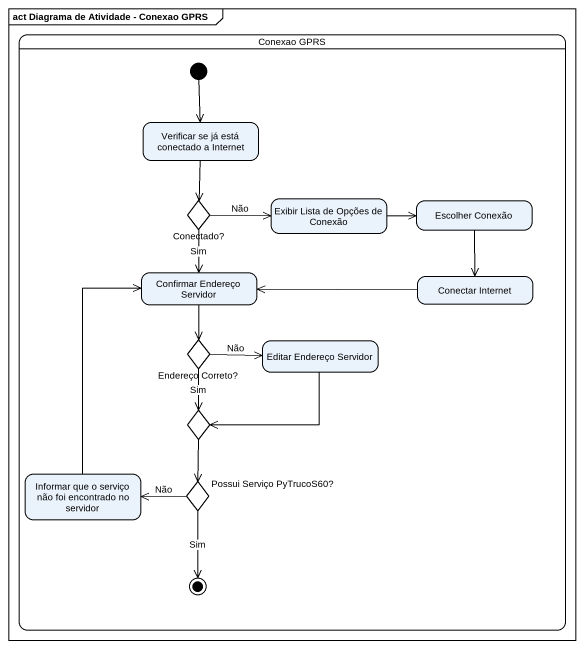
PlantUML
@startuml
mainframe act Diagrama de Atividade - Conexao GPRS
hide empty description
state "Conexao GPRS" as Conexao_GPRS #FFFFFF {
  state "Verificar se já está conectado a Internet" as Verificar_se_já_está
  state "Conectado?" as Conectado <<choice>>
  state "Exibir Lista de Opções de Conexão" as Exibir_Lista_de_Opções_de
  state "Escolher Conexão" as Escolher_Conexão
  state "Confirmar Endereço Servidor" as Confirmar_Endereço_Servidor
  state "Conectar Internet" as Conectar_Internet
  state "Endereço Correto?" as Endereço_Correto <<choice>>
  state "Editar Endereço Servidor" as Editar_Endereço_Servidor
  state choice1 <<choice>>
  state "Informar que o serviço não foi encontrado no servidor" as Informar_que_o_serviço_não
  state "Possui Serviço PyTrucoS60?" as Possui_Serviço_PyTrucoS60 <<choice>>
  [*] --> Verificar_se_já_está
  Possui_Serviço_PyTrucoS60 --> [*] : Sim
}
Verificar_se_já_está --> Conectado
Conectado -right-> Exibir_Lista_de_Opções_de : Não
Conectado --> Confirmar_Endereço_Servidor : Sim
Exibir_Lista_de_Opções_de -right-> Escolher_Conexão
Escolher_Conexão --> Conectar_Internet
Confirmar_Endereço_Servidor --> Endereço_Correto
Conectar_Internet -left-> Confirmar_Endereço_Servidor
Endereço_Correto -right-> Editar_Endereço_Servidor : Não
Endereço_Correto --> choice1 : Sim
Editar_Endereço_Servidor -left-> choice1
choice1 --> Possui_Serviço_PyTrucoS60
Informar_que_o_serviço_não -up-> Confirmar_Endereço_Servidor
Possui_Serviço_PyTrucoS60 -left-> Informar_que_o_serviço_não : Não
@enduml
